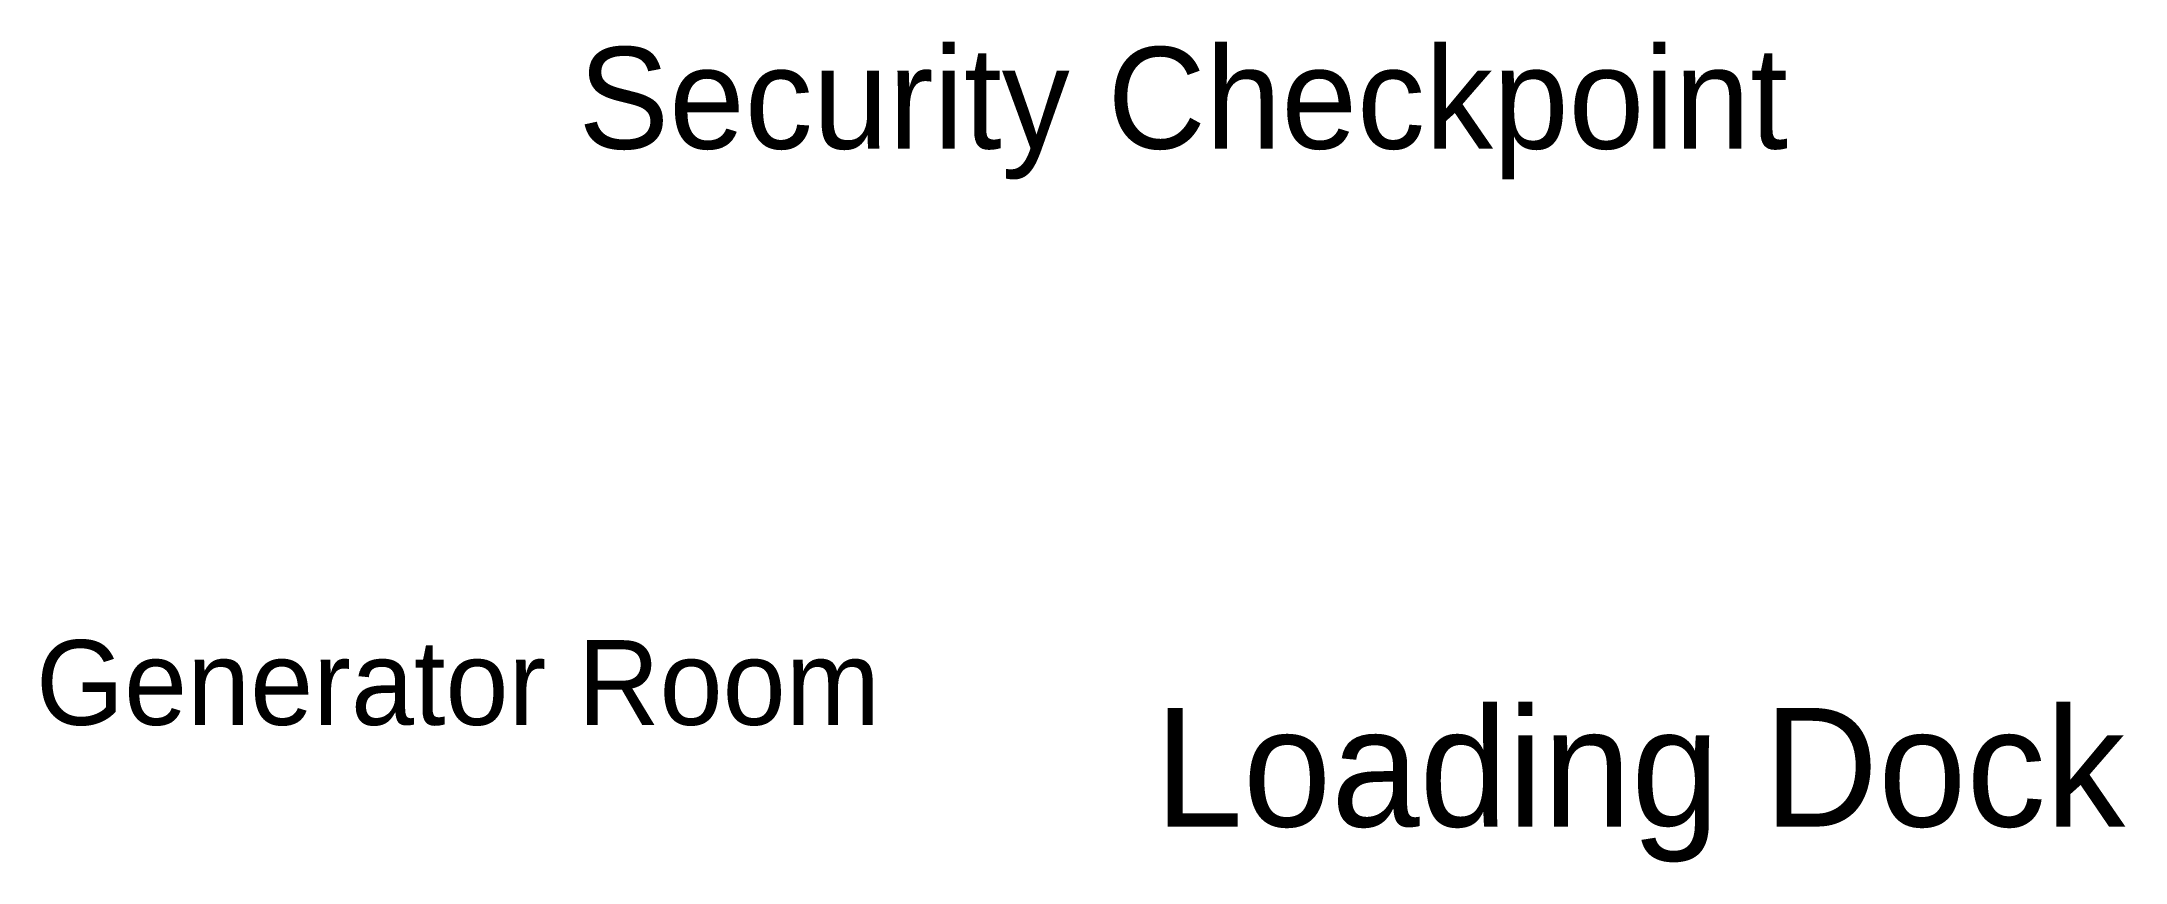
# Model space of a CAD drawing. Header units: metres. Extents: x 2.2 to 63.6, y 3.9 to 28.2.
import ezdxf

# ---------------------------------------------------------------- set-up
doc = ezdxf.new("R2010")
doc.units = ezdxf.units.M

msp = doc.modelspace()

# ---------------------------------------------------------------- texts
at = {"layer": 'Layer1'}
msp.add_text('Generator Room', height=2.5, dxfattribs=at).set_placement((2, 8))
at = {"layer": 'Layer2'}
msp.add_text('Security Checkpoint', height=3, dxfattribs=at).set_placement((18, 25))
at = {"layer": 'Layer3'}
msp.add_text('Loading Dock', height=3.5, dxfattribs=at).set_placement((35, 5))

doc.saveas('drawing.dxf')
